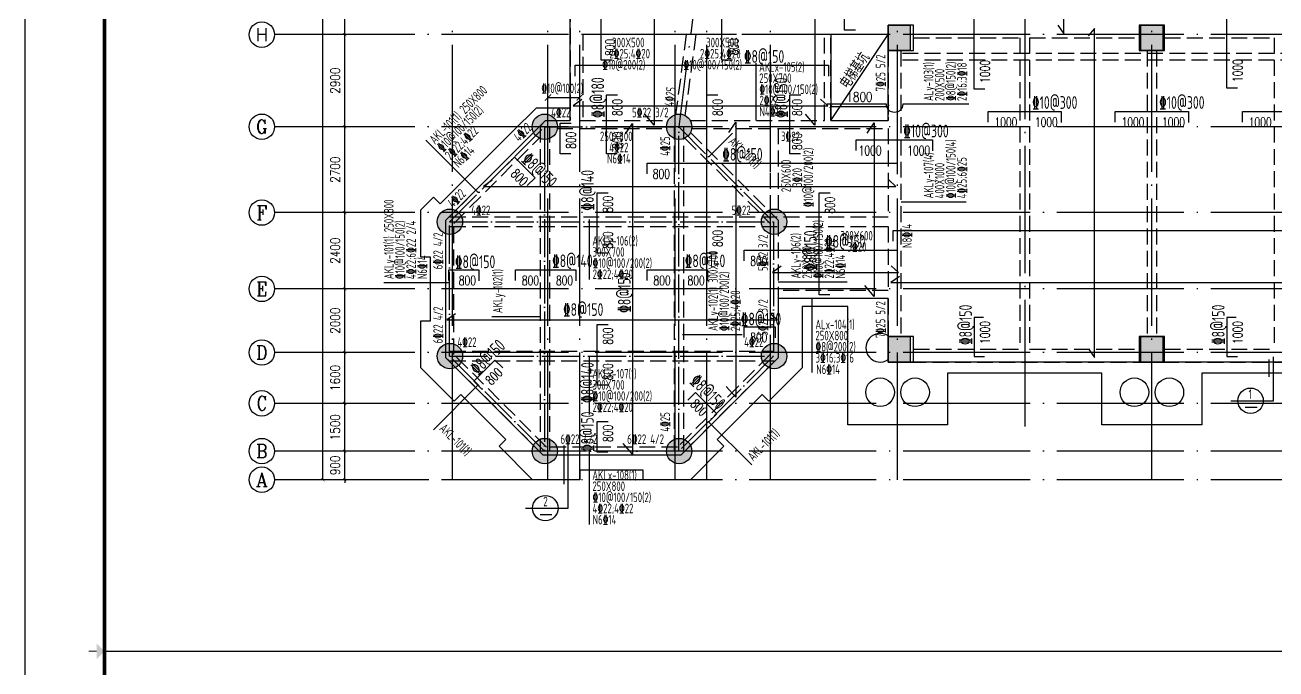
# Model space of a CAD drawing. Header units: millimetres. Extents: x 2998490 to 15040601, y 444546 to 7822218.
# Drawn here: x 14124817 to 14164175, y 7695455 to 7715709 of the extents above; entities that cross this region are included whole.
import ezdxf
from ezdxf.enums import TextEntityAlignment as Align

# ---------------------------------------------------------------- set-up
doc = ezdxf.new("R2010")
doc.units = ezdxf.units.MM
doc.header["$LTSCALE"] = 2000
doc.linetypes.add('DASH', pattern=[0.35, 0.25, -0.1])
doc.linetypes.add('DOTE', pattern=[2.42, 2, -0.2, 0.02, -0.2])
for name, color, linetype in [('3-AXIS', 3, 'Continuous'), ('3-AXIS_TEXT', 7, 'Continuous'), ('3-ban', 84, 'Continuous'), ('3-ban-rein', 1, 'Continuous'), ('3-ban-TEXT', 7, 'Continuous'), ('3-column-DOWN', 232, 'Continuous'), ('3-COLUMN-UP', 2, 'Continuous'), ('3-dote', 43, 'DOTE'), ('3-HATCH', 8, 'Continuous'), ('3-liang-rein-X', 54, 'Continuous'), ('3-liang-rein-Y', 130, 'Continuous'), ('3-liang-R截面-X', 50, 'Continuous'), ('3-liang-R截面-Y', 70, 'Continuous'), ('3-liang-s-1', 44, 'Continuous'), ('3-liang-xu', 120, 'DASH'), ('3-装饰线脚', 7, 'Continuous'), ('AXIS', 3, 'Continuous'), ('AXIS_TEXT', 7, 'Continuous'), ('DOTE', 9, 'DOTE'), ('图框', 7, 'Continuous')]:
    doc.layers.add(name, color=color, linetype=linetype)
doc.styles.add('_TCH_AXIS', font='COMPLEX', dxfattribs={"bigfont": 'GBCBIG'})
doc.styles.add('COMPLEX', font='COMPLEX')
doc.styles.add('DIM_FONT', font='SIMPLEX', dxfattribs={"width": 0.8, "bigfont": 'HZTXT'})
doc.styles.add('TJ1', font='tj-romans1.shx', dxfattribs={"width": 0.8, "bigfont": 'tj-hztxt1.shx'})
doc.styles.add('TSSD_Rein', font='Tssdeng.shx', dxfattribs={"width": 0.7, "bigfont": 'hztxt.shx'})
doc.dimstyles.new('DIMN100', dxfattribs={"dimtxt": 300, "dimasz": 100, "dimexe": 250, "dimexo": 300, "dimgap": 150, "dimtad": 1, "dimdec": 0, "dimzin": 0, "dimdsep": 46, "dimtxsty": 'DIM_FONT', "dimblk": 'ARCHTICK', "dimcen": 0.09, "dimclrt": 7, "dimazin": 2, "dimtfac": 1, "dimtdec": 0, "dimtix": 1, "dimtmove": 2, "dimatfit": 3, "dimldrblk": 'ARCHTICK', "dimfxl": 0, "dimtolj": 1, "dimtzin": 0, "dimarcsym": 0})

# ---------------------------------------------------------------- blocks, each defined once
blk = doc.blocks.new('TJAD_TK_A0')
at = {"layer": '图框'}
blk.add_line((973, -441.7), (973, 399.3), dxfattribs=at)
at = {"layer": '图框', "const_width": 1.2}
blk.add_lwpolyline([(2152, -431.7), (2152, 389.3), (998, 389.3), (998, -431.7)], close=True, dxfattribs=at)
at = {"layer": '图框', "const_width": 0.3}
blk.add_lwpolyline([(995.5, -21.2), (993, -21.2)], dxfattribs=at)
at = {"layer": '图框'}
blk.add_solid([(995.5, -23.7), (995.5, -18.7), (998, -21.2)], dxfattribs=at)
blk = doc.blocks.new('_ArchTick')
at = {"color": 0, "linetype": 'ByBlock', "const_width": 0.15}
blk.add_lwpolyline([(-0.5, -0.5), (0.5, 0.5)], dxfattribs=at)
blk = doc.blocks.new('*D376')
at = {"layer": 'AXIS', "color": 0, "lineweight": -2}
for p, q in [((14134875, 7702309), (14134875, 7702409)), ((14136576, 7702309), (14134625, 7702309)), ((14134875, 7701409), (14134875, 7702309)), ((14136576, 7701409), (14134625, 7701409)), ((14134875, 7701409), (14134875, 7701309))]:
    blk.add_line(p, q, dxfattribs=at)
at = {"layer": 'Defpoints', "color": 0}
for p in [(14134875, 7702309), (14136876, 7702309), (14136876, 7701409)]:
    blk.add_point(p, dxfattribs=at)
at = {"layer": 'AXIS', "color": 0, "lineweight": -2, "xscale": 100, "yscale": 100, "zscale": 100}
for p, rotation in [((14134875, 7702309), 270), ((14134875, 7701409), 90)]:
    blk.add_blockref('_ArchTick', p, dxfattribs=dict(at, rotation=rotation))
at = {"layer": 'AXIS', "color": 7, "insert": (14134575, 7701859), "char_height": 300, "attachment_point": 5, "rotation": 90, "style": 'DIM_FONT'}
blk.add_mtext('\\A1;900', dxfattribs=at)
blk = doc.blocks.new('*D377')
at = {"layer": 'AXIS', "color": 0, "lineweight": -2}
for p, q in [((14136576, 7703809), (14134625, 7703809)), ((14134875, 7702309), (14134875, 7703809)), ((14136576, 7702309), (14134625, 7702309))]:
    blk.add_line(p, q, dxfattribs=at)
at = {"layer": 'Defpoints', "color": 0}
for p in [(14134875, 7703809), (14136876, 7703809), (14136876, 7702309)]:
    blk.add_point(p, dxfattribs=at)
at = {"layer": 'AXIS', "color": 0, "lineweight": -2, "xscale": 100, "yscale": 100, "zscale": 100}
for p, rotation in [((14134875, 7703809), 90), ((14134875, 7702309), 270)]:
    blk.add_blockref('_ArchTick', p, dxfattribs=dict(at, rotation=rotation))
at = {"layer": 'AXIS', "color": 7, "insert": (14134575, 7703059), "char_height": 300, "attachment_point": 5, "rotation": 90, "style": 'DIM_FONT'}
blk.add_mtext('\\A1;1500', dxfattribs=at)
blk = doc.blocks.new('*D378')
at = {"layer": 'AXIS', "color": 0, "lineweight": -2}
for p, q in [((14136576, 7705409), (14134625, 7705409)), ((14134875, 7703809), (14134875, 7705409)), ((14136576, 7703809), (14134625, 7703809))]:
    blk.add_line(p, q, dxfattribs=at)
at = {"layer": 'Defpoints', "color": 0}
for p in [(14134875, 7705409), (14136876, 7705409), (14136876, 7703809)]:
    blk.add_point(p, dxfattribs=at)
at = {"layer": 'AXIS', "color": 0, "lineweight": -2, "xscale": 100, "yscale": 100, "zscale": 100}
for p, rotation in [((14134875, 7705409), 90), ((14134875, 7703809), 270)]:
    blk.add_blockref('_ArchTick', p, dxfattribs=dict(at, rotation=rotation))
at = {"layer": 'AXIS', "color": 7, "insert": (14134575, 7704609), "char_height": 300, "attachment_point": 5, "rotation": 90, "style": 'DIM_FONT'}
blk.add_mtext('\\A1;1600', dxfattribs=at)
blk = doc.blocks.new('*D379')
at = {"layer": 'AXIS', "color": 0, "lineweight": -2}
for p, q in [((14136576, 7707409), (14134625, 7707409)), ((14134875, 7705409), (14134875, 7707409)), ((14136576, 7705409), (14134625, 7705409))]:
    blk.add_line(p, q, dxfattribs=at)
at = {"layer": 'Defpoints', "color": 0}
for p in [(14134875, 7707409), (14136876, 7707409), (14136876, 7705409)]:
    blk.add_point(p, dxfattribs=at)
at = {"layer": 'AXIS', "color": 0, "lineweight": -2, "xscale": 100, "yscale": 100, "zscale": 100}
for p, rotation in [((14134875, 7707409), 90), ((14134875, 7705409), 270)]:
    blk.add_blockref('_ArchTick', p, dxfattribs=dict(at, rotation=rotation))
at = {"layer": 'AXIS', "color": 7, "insert": (14134575, 7706409), "char_height": 300, "attachment_point": 5, "rotation": 90, "style": 'DIM_FONT'}
blk.add_mtext('\\A1;2000', dxfattribs=at)
blk = doc.blocks.new('*D380')
at = {"layer": 'AXIS', "color": 0, "lineweight": -2}
for p, q in [((14136576, 7709809), (14134625, 7709809)), ((14134875, 7707409), (14134875, 7709809)), ((14136576, 7707409), (14134625, 7707409))]:
    blk.add_line(p, q, dxfattribs=at)
at = {"layer": 'Defpoints', "color": 0}
for p in [(14134875, 7709809), (14136876, 7709809), (14136876, 7707409)]:
    blk.add_point(p, dxfattribs=at)
at = {"layer": 'AXIS', "color": 0, "lineweight": -2, "xscale": 100, "yscale": 100, "zscale": 100}
for p, rotation in [((14134875, 7709809), 90), ((14134875, 7707409), 270)]:
    blk.add_blockref('_ArchTick', p, dxfattribs=dict(at, rotation=rotation))
at = {"layer": 'AXIS', "color": 7, "insert": (14134575, 7708609), "char_height": 300, "attachment_point": 5, "rotation": 90, "style": 'DIM_FONT'}
blk.add_mtext('\\A1;2400', dxfattribs=at)
blk = doc.blocks.new('*D381')
at = {"layer": 'AXIS', "color": 0, "lineweight": -2}
for p, q in [((14136576, 7712509), (14134625, 7712509)), ((14134875, 7709809), (14134875, 7712509)), ((14136576, 7709809), (14134625, 7709809))]:
    blk.add_line(p, q, dxfattribs=at)
at = {"layer": 'Defpoints', "color": 0}
for p in [(14134875, 7712509), (14136876, 7712509), (14136876, 7709809)]:
    blk.add_point(p, dxfattribs=at)
at = {"layer": 'AXIS', "color": 0, "lineweight": -2, "xscale": 100, "yscale": 100, "zscale": 100}
for p, rotation in [((14134875, 7712509), 90), ((14134875, 7709809), 270)]:
    blk.add_blockref('_ArchTick', p, dxfattribs=dict(at, rotation=rotation))
at = {"layer": 'AXIS', "color": 7, "insert": (14134575, 7711159), "char_height": 300, "attachment_point": 5, "rotation": 90, "style": 'DIM_FONT'}
blk.add_mtext('\\A1;2700', dxfattribs=at)
blk = doc.blocks.new('*D382')
at = {"layer": 'AXIS', "color": 0, "lineweight": -2}
for p, q in [((14136576, 7715409), (14134625, 7715409)), ((14134875, 7712509), (14134875, 7715409)), ((14136576, 7712509), (14134625, 7712509))]:
    blk.add_line(p, q, dxfattribs=at)
at = {"layer": 'Defpoints', "color": 0}
for p in [(14134875, 7715409), (14136876, 7715409), (14136876, 7712509)]:
    blk.add_point(p, dxfattribs=at)
at = {"layer": 'AXIS', "color": 0, "lineweight": -2, "xscale": 100, "yscale": 100, "zscale": 100}
for p, rotation in [((14134875, 7715409), 90), ((14134875, 7712509), 270)]:
    blk.add_blockref('_ArchTick', p, dxfattribs=dict(at, rotation=rotation))
at = {"layer": 'AXIS', "color": 7, "insert": (14134575, 7713959), "char_height": 300, "attachment_point": 5, "rotation": 90, "style": 'DIM_FONT'}
blk.add_mtext('\\A1;2900', dxfattribs=at)
blk = doc.blocks.new('*D383')
at = {"layer": 'AXIS', "color": 0, "lineweight": -2}
for p, q in [((14136576, 7719409), (14134625, 7719409)), ((14134875, 7715409), (14134875, 7719409)), ((14136576, 7715409), (14134625, 7715409))]:
    blk.add_line(p, q, dxfattribs=at)
at = {"layer": 'Defpoints', "color": 0}
for p in [(14134875, 7719409), (14136876, 7719409), (14136876, 7715409)]:
    blk.add_point(p, dxfattribs=at)
at = {"layer": 'AXIS', "color": 0, "lineweight": -2, "xscale": 100, "yscale": 100, "zscale": 100}
for p, rotation in [((14134875, 7719409), 90), ((14134875, 7715409), 270)]:
    blk.add_blockref('_ArchTick', p, dxfattribs=dict(at, rotation=rotation))
at = {"layer": 'AXIS', "color": 7, "insert": (14134575, 7717409), "char_height": 300, "attachment_point": 5, "rotation": 90, "style": 'DIM_FONT'}
blk.add_mtext('\\A1;4000', dxfattribs=at)
blk = doc.blocks.new('*D384')
at = {"layer": 'AXIS', "color": 0, "lineweight": -2}
for p, q in [((14137488, 7729409), (14133937, 7729409)), ((14134187, 7701409), (14134187, 7729409)), ((14137488, 7701409), (14133937, 7701409))]:
    blk.add_line(p, q, dxfattribs=at)
at = {"layer": 'Defpoints', "color": 0}
for p in [(14134187, 7729409), (14137788, 7729409), (14137788, 7701409)]:
    blk.add_point(p, dxfattribs=at)
at = {"layer": 'AXIS', "color": 0, "lineweight": -2, "xscale": 100, "yscale": 100, "zscale": 100}
for p, rotation in [((14134187, 7729409), 90), ((14134187, 7701409), 270)]:
    blk.add_blockref('_ArchTick', p, dxfattribs=dict(at, rotation=rotation))
at = {"layer": 'AXIS', "color": 7, "insert": (14133887, 7717406), "char_height": 300, "attachment_point": 5, "rotation": 90, "style": 'DIM_FONT'}
blk.add_mtext('\\A1;28000', dxfattribs=at)
blk = doc.blocks.new('_AXISO')
blk.add_circle((0, 0), 0.5)
at = {"layer": '3-AXIS_TEXT', "style": 'COMPLEX', "width": 1.041667}
blk.add_attdef('A', text='', height=0.56, dxfattribs=at).set_placement((-0.25, -0.28), (0.25, -0.28), align=Align.FIT)
blk = doc.blocks.new('*D988')
at = {"layer": '3-ban', "color": 0, "lineweight": -2}
for p, q in [((14150170, 7713407), (14150170, 7712898)), ((14151970, 7713407), (14151970, 7712898)), ((14150170, 7713148), (14151970, 7713148))]:
    blk.add_line(p, q, dxfattribs=at)
at = {"layer": 'Defpoints', "color": 0}
for p in [(14150170, 7713707), (14151970, 7713707), (14151970, 7713148)]:
    blk.add_point(p, dxfattribs=at)
at = {"layer": '3-ban', "color": 0, "lineweight": -2, "xscale": 100, "yscale": 100, "zscale": 100, "rotation": 180}
blk.add_blockref('_ArchTick', (14150170, 7713148), dxfattribs=at)
at = {"layer": '3-ban', "color": 0, "lineweight": -2, "xscale": 100, "yscale": 100, "zscale": 100}
blk.add_blockref('_ArchTick', (14151970, 7713148), dxfattribs=at)
at = {"layer": '3-ban', "color": 7, "insert": (14151070, 7713448), "char_height": 300, "attachment_point": 5, "style": 'DIM_FONT'}
blk.add_mtext('\\A1;1800', dxfattribs=at)
blk = doc.blocks.new('*D1072')
at = {"layer": '3-liang-rein-X', "color": 0, "lineweight": -2}
for p, q in [((14141270, 7713411), (14141270, 7713933)), ((14142270, 7713411), (14142270, 7713933)), ((14141270, 7713433), (14142270, 7713433))]:
    blk.add_line(p, q, dxfattribs=at)
at = {"layer": 'Defpoints', "color": 0}
for p in [(14142270, 7713433), (14141270, 7712811), (14142270, 7712811)]:
    blk.add_point(p, dxfattribs=at)
at = {"layer": '3-liang-rein-X', "color": 0, "lineweight": -2, "xscale": 200, "yscale": 200, "zscale": 200, "rotation": 180}
blk.add_blockref('_ArchTick', (14141270, 7713433), dxfattribs=at)
at = {"layer": '3-liang-rein-X', "color": 0, "lineweight": -2, "xscale": 200, "yscale": 200, "zscale": 200}
blk.add_blockref('_ArchTick', (14142270, 7713433), dxfattribs=at)

msp = doc.modelspace()

# ---------------------------------------------------------------- hatches: boundary and pattern name
at = {"layer": '3-HATCH'}
for points in [[(14151970.3, 7715708.7), (14152670.3, 7715708.7), (14152670.3, 7714908.7), (14151970.3, 7714908.7)], [(14159920.3, 7715708.7), (14160620.3, 7715708.7), (14160620.3, 7714908.7), (14159920.3, 7714908.7)], [(14151970.3, 7705908.7), (14152670.3, 7705908.7), (14152670.3, 7705108.7), (14151970.3, 7705108.7)], [(14159920.3, 7705908.7), (14160620.3, 7705908.7), (14160620.3, 7705108.7), (14159920.3, 7705108.7)]]:
    msp.add_hatch(color=256, dxfattribs=at).paths.add_polyline_path(points)
h = msp.add_hatch(color=256, dxfattribs=at)
edge = h.paths.add_edge_path()
edge.add_arc((14141172.6, 7712508.7), 400, 0, 360)
h = msp.add_hatch(color=256, dxfattribs=at)
edge = h.paths.add_edge_path()
edge.add_arc((14145397.5, 7712508.7), 400, 0, 360)
h = msp.add_hatch(color=256, dxfattribs=at)
edge = h.paths.add_edge_path()
edge.add_arc((14138185.1, 7709521.2), 400, 0, 360)
h = msp.add_hatch(color=256, dxfattribs=at)
edge = h.paths.add_edge_path()
edge.add_arc((14148385.1, 7709521.2), 400, 0, 360)
h = msp.add_hatch(color=256, dxfattribs=at)
edge = h.paths.add_edge_path()
edge.add_arc((14138185.1, 7705296.2), 400, 0, 360)
h = msp.add_hatch(color=256, dxfattribs=at)
edge = h.paths.add_edge_path()
edge.add_arc((14148385.1, 7705296.2), 400, 0, 360)
h = msp.add_hatch(color=256, dxfattribs=at)
edge = h.paths.add_edge_path()
edge.add_arc((14141172.6, 7702308.7), 400, 0, 360)
h = msp.add_hatch(color=256, dxfattribs=at)
edge = h.paths.add_edge_path()
edge.add_arc((14145397.5, 7702308.7), 400, 0, 360)

# ---------------------------------------------------------------- linework, layer by layer
at = {"layer": '3-AXIS', "color": 15, "linetype": 'DOTE'}
for p, q in [((14138270.3, 7701408.7), (14138270.3, 7731340.9)), ((14141269.9, 7701408.7), (14141269.9, 7731340.9)), ((14142270.3, 7701408.7), (14142270.3, 7731340.9)), ((14145270.8, 7701408.7), (14145270.8, 7731340.9)), ((14146270.3, 7701408.7), (14146270.3, 7731340.9)), ((14148270.3, 7701408.7), (14148270.3, 7731340.9)), ((14152270.3, 7701408.7), (14152270.3, 7731340.9)), ((14160270.3, 7701408.7), (14160270.3, 7731340.9)), ((14146270.3, 7719408.7), (14145382.3, 7712508.1)), ((14214520.3, 7715408.7), (14134833, 7715408.7)), ((14214520.3, 7712508.7), (14134833, 7712508.7)), ((14214520.3, 7709808.7), (14134833, 7709808.7)), ((14214520.3, 7707408.7), (14134833, 7707408.7)), ((14214520.3, 7705408.7), (14134833, 7705408.7)), ((14214520.3, 7703808.7), (14134833, 7703808.7)), ((14214520.3, 7702308.7), (14134833, 7702308.7)), ((14214520.3, 7701408.7), (14134833, 7701408.7))]:
    msp.add_line(p, q, dxfattribs=at)
at = {"layer": '3-ban', "color": 1}
for p, q in [((14163953, 7705185.9), (14163953, 7704645.9)), ((14141764.2, 7702481.8), (14141764.2, 7701267.9))]:
    msp.add_line(p, q, dxfattribs=at)
at = {"layer": '3-ban'}
for p, q in [((14164099.1, 7703891.3), (14164099.1, 7705267.9)), ((14162756.4, 7703891.3), (14164099.1, 7703891.3)), ((14141910.3, 7700513.3), (14141910.3, 7702563.8)), ((14140567.6, 7700513.3), (14141910.3, 7700513.3)), ((14141020.2, 7700314.7), (14141389.3, 7700314.7))]:
    msp.add_line(p, q, dxfattribs=at)
for centre in [(14163375.1, 7703891.3), (14141186.3, 7700513.3)]:
    msp.add_circle(centre, 400, dxfattribs=at)
at = {"layer": '3-ban-rein'}
msp.add_line((14163209, 7703692.7), (14163578.1, 7703692.7), dxfattribs=at)
for points in [[(14143285.8, 7714608.7), (14142947.9, 7714608.7), (14142947.9, 7727569.1), (14143293.9, 7727569.1)], [(14144398.2, 7719037.1), (14144616.2, 7719362.7), (14144616.2, 7712558.7), (14144318.7, 7712900.8)], [(14147078.7, 7714608.7), (14146740.7, 7714608.7), (14146740.7, 7719369.1), (14147086.8, 7719369.1)], [(14149448.2, 7719037.1), (14149666.2, 7719362.7), (14149666.2, 7712558.7), (14149368.7, 7712900.8)], [(14150941.7, 7715548.5), (14150603.7, 7715548.5), (14150603.7, 7719369.1), (14150949.7, 7719369.1)], [(14157310.7, 7715704.5), (14157504.1, 7715430.8), (14157504.1, 7719388.1), (14157301, 7719158.7)], [(14155017.8, 7713692.2), (14154679.8, 7713692.2), (14154679.8, 7716708.7), (14155025.8, 7716708.7)], [(14162967.8, 7713718.3), (14162629.8, 7713718.3), (14162629.8, 7716708.7), (14162975.8, 7716708.7)], [(14158271.2, 7705524.8), (14158464.6, 7705251.1), (14158464.6, 7715599), (14158261.6, 7715369.6)], [(14142126.5, 7714103.9), (14142126.5, 7714441.9), (14150091.7, 7714441.9), (14150091.7, 7714095.8)], [(14142332.3, 7713364.5), (14142058.6, 7713171.1), (14150076.8, 7713171.1), (14149847.5, 7713374.2)], [(14143450.9, 7711658.7), (14143112.9, 7711658.7), (14143112.9, 7713508.7), (14143458.9, 7713508.7)], [(14146605.8, 7708531.7), (14146267.8, 7708531.7), (14146267.8, 7713508.7), (14146613.8, 7713508.7)], [(14149220.4, 7711658.7), (14148882.5, 7711658.7), (14148882.5, 7713508.7), (14149228.5, 7713508.7)], [(14155120.3, 7712656.1), (14155120.3, 7712994), (14157420.3, 7712994), (14157420.3, 7712648)], [(14159120.3, 7712656.1), (14159120.3, 7712994), (14161420.3, 7712994), (14161420.3, 7712648)], [(14163120.3, 7712656.1), (14163120.3, 7712994), (14165420.3, 7712994), (14165420.3, 7712648)], [(14141993.2, 7711658.7), (14141655.2, 7711658.7), (14141655.2, 7712619.5), (14142001.3, 7712619.5)], [(14143713.4, 7712283.1), (14143931.4, 7712608.6), (14143931.4, 7702208.7), (14143633.9, 7702550.8)], [(14146959.5, 7712323.4), (14147177.5, 7712649), (14147177.5, 7704000.1), (14146880, 7704342.2)], [(14151317.7, 7712303.2), (14151535.7, 7712628.8), (14151535.7, 7707171.1), (14151238.2, 7707513.2)], [(14150970.3, 7711760.6), (14150970.3, 7712098.6), (14153370.3, 7712098.6), (14153370.3, 7711752.6)], [(14139977, 7711314.9), (14140216, 7711553.8), (14140863.5, 7710906.3), (14140618.9, 7710661.6)], [(14144390.6, 7711027.2), (14144390.6, 7711365.1), (14152251.8, 7711365.1), (14152251.8, 7711019.1)], [(14139515.4, 7710825.8), (14139241.7, 7710632.4), (14152219.6, 7710632.4), (14151990.2, 7710835.5)], [(14143153.9, 7708531.7), (14142815.9, 7708531.7), (14142815.9, 7710431.7), (14143161.9, 7710431.7)], [(14150142.7, 7707221), (14149804.7, 7707221), (14149804.7, 7710431.7), (14150150.8, 7710431.7)], [(14152126.5, 7708909.1), (14152126.5, 7709247), (14214717.6, 7709247), (14214717.6, 7708901)], [(14147445.3, 7708287.4), (14147445.3, 7708625.4), (14152251.8, 7708625.4), (14152251.8, 7708279.3)], [(14138148.2, 7707675.9), (14138148.2, 7708013.9), (14139095.3, 7708013.9), (14139095.3, 7707667.9)], [(14140250, 7707675.9), (14140250, 7708013.9), (14142150, 7708013.9), (14142150, 7707667.9)], [(14144390.6, 7707675.9), (14144390.6, 7708013.9), (14146290.6, 7708013.9), (14146290.6, 7707667.9)], [(14148609.9, 7708120.7), (14148336.3, 7707927.3), (14152296.9, 7707927.3), (14152067.6, 7708130.3)], [(14152332.3, 7707803.5), (14152058.6, 7707610.1), (14214719.7, 7707610.1), (14214490.4, 7707813.1)], [(14138359.8, 7706627.7), (14138086.1, 7706434.3), (14148484.4, 7706434.3), (14148255.1, 7706637.4)], [(14143153.9, 7704385.7), (14142815.9, 7704385.7), (14142815.9, 7706285.7), (14143161.9, 7706285.7)], [(14154971.9, 7706508.7), (14154679.8, 7706508.7), (14154679.8, 7705282.7), (14155009.1, 7705282.7)], [(14162921.9, 7706508.7), (14162629.8, 7706508.7), (14162629.8, 7705282.7), (14162959.1, 7705282.7)], [(14147445.3, 7705882), (14147445.3, 7706220), (14148416.2, 7706220), (14148416.2, 7705874)], [(14139174.5, 7704264.9), (14138935.6, 7704503.9), (14139602.9, 7705171.2), (14139847.6, 7704926.5)], [(14145672.6, 7703907.7), (14145911.6, 7704146.7), (14146580.4, 7703477.8), (14146335.8, 7703233.1)], [(14143153.9, 7702269.2), (14142815.9, 7702269.2), (14142815.9, 7703233.7), (14143161.9, 7703233.7)]]:
    msp.add_lwpolyline(points, dxfattribs=at)
at = {"layer": '3-column-DOWN'}
for points in [[(14151970.3, 7714908.7), (14152770.3, 7714908.7), (14152770.3, 7715708.7), (14151970.3, 7715708.7)], [(14159870.3, 7714908.7), (14160670.3, 7714908.7), (14160670.3, 7715708.7), (14159870.3, 7715708.7)], [(14151970.3, 7705108.7), (14152770.3, 7705108.7), (14152770.3, 7705908.7), (14151970.3, 7705908.7)], [(14159870.3, 7705108.7), (14160670.3, 7705108.7), (14160670.3, 7705908.7), (14159870.3, 7705908.7)]]:
    msp.add_lwpolyline(points, close=True, dxfattribs=at)
at = {"layer": '3-COLUMN-UP'}
for points in [[(14151970.3, 7715708.7), (14152670.3, 7715708.7), (14152670.3, 7714908.7), (14151970.3, 7714908.7)], [(14159920.3, 7715708.7), (14160620.3, 7715708.7), (14160620.3, 7714908.7), (14159920.3, 7714908.7)], [(14151970.3, 7705908.7), (14152670.3, 7705908.7), (14152670.3, 7705108.7), (14151970.3, 7705108.7)], [(14159920.3, 7705908.7), (14160620.3, 7705908.7), (14160620.3, 7705108.7), (14159920.3, 7705108.7)]]:
    msp.add_lwpolyline(points, close=True, dxfattribs=at)
for centre in [(14141172.6, 7712508.7), (14145397.5, 7712508.7), (14138185.1, 7709521.2), (14148385.1, 7709521.2), (14138185.1, 7705296.2), (14148385.1, 7705296.2), (14141172.6, 7702308.7), (14145397.5, 7702308.7)]:
    msp.add_circle(centre, 400, dxfattribs=at)
at = {"layer": '3-dote'}
msp.add_line((14156270.3, 7731265.1), (14156270.3, 7703083.5), dxfattribs=at)
at = {"layer": '3-liang-R截面-X'}
for p, q in [((14147809.4, 7714505.8), (14147809.4, 7712708.7)), ((14142561.9, 7709588.5), (14142561.9, 7707700.1)), ((14149575.4, 7707108.7), (14149575.4, 7704783.5)), ((14142561.9, 7705278.7), (14142561.9, 7703463.7)), ((14142561.9, 7702308.7), (14142561.9, 7699995.3))]:
    msp.add_line(p, q, dxfattribs=at)
msp.add_circle((14141172.4, 7702308.8), 400, dxfattribs=at)
at = {"layer": '3-liang-R截面-Y'}
for p, q in [((14147074.4, 7712312.2), (14146327, 7711564.8)), ((14137422.4, 7712089.4), (14139080.6, 7710431.2)), ((14152384.8, 7710152.7), (14154429.7, 7710152.7)), ((14136103.7, 7707611.9), (14138170.5, 7707611.9)), ((14148509.8, 7707629.7), (14150685.8, 7707629.7)), ((14139502.4, 7706543.6), (14141032.4, 7706543.6)), ((14145505.2, 7705979.6), (14147385.1, 7705979.6)), ((14139078.4, 7704388.3), (14137667.6, 7702977.5)), ((14146313.9, 7703239.5), (14147680.9, 7701872.4))]:
    msp.add_line(p, q, dxfattribs=at)
msp.add_lwpolyline([(14154510.8, 7713214.8), (14152431, 7713214.8, -1), (14151917.4, 7713214.8), (14150048.1, 7713214.8)], format="xyb", dxfattribs=at)
at = {"layer": '3-liang-s-1'}
msp.add_line((14150170.3, 7712708.7), (14151970.3, 7715408.7), dxfattribs=at)
msp.add_lwpolyline([(14138060.1, 7709573), (14141195.8, 7712708.7), (14141970.3, 7712708.7), (14141970.3, 7727708.7), (14151970.3, 7727708.7), (14151970.3, 7729708.7), (14214820.3, 7729708.7), (14214820.3, 7705108.7), (14151970.3, 7705108.7), (14151970.3, 7707108.7), (14148510.1, 7707108.7), (14148510.1, 7705244.4), (14145449.3, 7702183.7), (14141120.8, 7702183.7), (14138060.1, 7705244.4), (14138060.1, 7709573)], dxfattribs=at)
msp.add_lwpolyline([(14150170.3, 7712708.7), (14151970.3, 7712708.7), (14151970.3, 7715408.7), (14150170.3, 7715408.7)], close=True, dxfattribs=at)
at = {"layer": '3-liang-xu'}
for p, q in [((14141970.3, 7719108.7), (14141970.3, 7712708.7)), ((14142370.3, 7715408.7), (14142370.3, 7712708.7)), ((14145621.5, 7715408.7), (14142370.3, 7715408.7)), ((14145621.5, 7715408.7), (14145283.6, 7712895.7)), ((14145924.2, 7715408.7), (14145580.8, 7712855.3)), ((14149970.3, 7715408.7), (14145924.2, 7715408.7)), ((14149970.3, 7712708.7), (14149970.3, 7715406.7)), ((14151970.3, 7715408.7), (14150170.3, 7715408.7)), ((14150170.3, 7712708.7), (14150170.3, 7715406.7)), ((14152770.3, 7715308.7), (14156120.3, 7715308.7)), ((14156120.3, 7715308.7), (14156120.3, 7705508.7)), ((14156420.3, 7715308.7), (14159870.3, 7715308.7)), ((14156420.3, 7715308.7), (14156420.3, 7705508.7)), ((14160670.3, 7715308.7), (14164120.3, 7715308.7)), ((14164120.3, 7715308.7), (14164120.3, 7705508.7)), ((14151970.3, 7714908.7), (14151970.3, 7712708.7)), ((14152370.3, 7714908.7), (14152370.3, 7705908.7)), ((14214520.3, 7714808.7), (14152370.3, 7714808.7)), ((14214520.3, 7714608.7), (14152370.3, 7714608.7)), ((14160120.3, 7714908.7), (14160120.3, 7705908.7)), ((14160420.3, 7714908.7), (14160420.3, 7705908.7)), ((14142270.3, 7712708.7), (14145036.2, 7712708.7)), ((14145728.3, 7712708.7), (14149970.3, 7712708.7)), ((14150170.3, 7712708.7), (14151970.3, 7712708.7)), ((14141022.6, 7712508.7), (14141022.6, 7702308.7)), ((14141322.6, 7712508.7), (14141322.6, 7702308.7)), ((14141554.7, 7712458.7), (14144985.3, 7712458.7)), ((14145247.5, 7702308.7), (14145246.8, 7712508)), ((14145547.5, 7702308.7), (14145546.8, 7712508.1)), ((14145779.2, 7712458.7), (14148245.3, 7712458.7)), ((14148260.1, 7712458.7), (14148260.1, 7709929)), ((14148495.3, 7712458.7), (14151970.3, 7712458.7)), ((14148510.1, 7712458.7), (14148510.1, 7709900)), ((14151970.3, 7712458.7), (14151970.3, 7709671.2)), ((14138185.1, 7709671.2), (14151970.3, 7709671.2)), ((14138185.1, 7709371.2), (14151970.3, 7709371.2)), ((14151970.3, 7709371.2), (14151970.3, 7707358.7)), ((14151970.3, 7707358.7), (14148495.3, 7707358.7)), ((14151970.3, 7707108.7), (14148495.3, 7707108.7)), ((14151970.3, 7707108.7), (14151970.3, 7705908.7)), ((14152770.3, 7705508.7), (14156120.3, 7705508.7)), ((14156420.3, 7705508.7), (14159870.3, 7705508.7)), ((14160670.3, 7705508.7), (14164120.3, 7705508.7)), ((14138185.1, 7705446.2), (14148385.1, 7705446.2)), ((14138185.1, 7705146.2), (14148385.1, 7705146.2)), ((14152670.3, 7705108.7), (14159920.3, 7705108.7)), ((14160620.3, 7705108.7), (14167920.3, 7705108.7))]:
    msp.add_line(p, q, dxfattribs=at)
for points in [[(14145754.6, 7712328.4), (14148510.1, 7709573), (14148510.1, 7705244.4), (14145449.3, 7702183.7), (14141120.8, 7702183.7), (14138060.1, 7705244.4), (14138060.1, 7709573), (14141195.8, 7712708.7), (14141970.3, 7712708.7)], [(14145577.8, 7712151.6), (14148260.1, 7709469.4), (14148260.1, 7705348), (14145345.8, 7702433.7), (14141224.3, 7702433.7), (14138310.1, 7705348), (14138310.1, 7709469.4), (14140992.3, 7712151.6)]]:
    msp.add_lwpolyline(points, dxfattribs=at)
at = {"layer": '3-装饰线脚'}
for points in [[(14137882.4, 7710081.6), (14138320.8, 7710520), (14140159.3, 7712358.4), (14140909.5, 7713108.7), (14141970.3, 7713108.7), (14141970.3, 7720208.7)], [(14166700.3, 7704758.7), (14161840.3, 7704758.7), (14161838.9, 7703138.7), (14158700.3, 7703138.7), (14158700.3, 7704758.7), (14153840.3, 7704758.7), (14153838.9, 7703138.7), (14150700.3, 7703138.7), (14150700.3, 7706858.7), (14149270.5, 7706858.7), (14149270.5, 7704923.4), (14148220.3, 7703873.2), (14148008.1, 7704085.3), (14146593.9, 7702671.1), (14146806.1, 7702458.9), (14145755.8, 7701408.7), (14144270.5, 7701408.7), (14144270.5, 7701708.7), (14142270.5, 7701708.7), (14142270.3, 7701408.7), (14140785.2, 7701408.7), (14139735, 7702458.9), (14139947.1, 7702671.1), (14138532.9, 7704085.3), (14138320.8, 7703873.2), (14137270.5, 7704923.4), (14137270.5, 7706408.7), (14137570.5, 7706408.7), (14137570.5, 7708408.7), (14137270.5, 7708408.7), (14137270.5, 7709894), (14137670.3, 7710293.8), (14137882.4, 7710081.6)]]:
    msp.add_lwpolyline(points, dxfattribs=at)
for centre in [(14151720.3, 7704158.7), (14152820.3, 7704158.7), (14159720.3, 7704158.7), (14160820.3, 7704158.7)]:
    msp.add_circle(centre, 450, dxfattribs=at)
msp.add_arc((14151720.3, 7705558.7), 450, 56.25101, 303.74899, dxfattribs=at)
at = {"layer": 'AXIS'}
for p, q in [((14136943.3, 7715408.7), (14132667.5, 7715408.7)), ((14136943.3, 7712509.1), (14132667.5, 7712509.1)), ((14136943.3, 7709808.7), (14132667.5, 7709808.7)), ((14136943.3, 7707408.7), (14132667.5, 7707408.7)), ((14136943.3, 7705408.7), (14132667.5, 7705408.7)), ((14136943.3, 7703808.7), (14132667.5, 7703808.7)), ((14136943.3, 7702308.7), (14132667.5, 7702308.7)), ((14136943.3, 7701408.7), (14132667.5, 7701408.7))]:
    msp.add_line(p, q, dxfattribs=at)
at = {"layer": 'DOTE', "ltscale": 0.3}
for p, q in [((14141158, 7712508.7), (14141158, 7702308.7)), ((14145383, 7702308.7), (14145382.3, 7712508.1)), ((14138170.5, 7709521.2), (14148370.5, 7709521.2)), ((14138170.5, 7705296.2), (14148370.5, 7705296.2))]:
    msp.add_line(p, q, dxfattribs=at)
msp.add_lwpolyline([(14148370.5, 7709521.2), (14148370.5, 7705296.2), (14145383, 7702308.7), (14141158, 7702308.7), (14138170.5, 7705296.2), (14138170.5, 7709521.2), (14141158, 7712508.7), (14145383, 7712508.7)], close=True, dxfattribs=at)
at = {"layer": '图框'}
msp.add_line((14127317.1, 7696013.6), (14234717.1, 7696013.6), dxfattribs=at)

# ---------------------------------------------------------------- block references
at = {"layer": 'AXIS'}
ref = msp.add_blockref('_AXISO', (14132267.5, 7715406.7), dxfattribs=dict(at, xscale=800, yscale=800, zscale=800))
ref.add_attrib('A', 'H', dxfattribs={"layer": 'AXIS_TEXT', "height": 405.5, "style": '_TCH_AXIS'}).set_placement((14132074.4, 7715203.9), (14132460.6, 7715203.9), align=Align.FIT)
ref = msp.add_blockref('_AXISO', (14132267.5, 7712509.1), dxfattribs=dict(at, xscale=800, yscale=800, zscale=800))
ref.add_attrib('A', 'G', dxfattribs={"layer": 'AXIS_TEXT', "height": 425.2, "style": '_TCH_AXIS'}).set_placement((14132085.3, 7712296.5), (14132449.7, 7712296.5), align=Align.FIT)
ref = msp.add_blockref('_AXISO', (14132267.5, 7709808.7), dxfattribs=dict(at, xscale=800, yscale=800, zscale=800))
ref.add_attrib('A', 'F', dxfattribs={"layer": 'AXIS_TEXT', "height": 445.4, "style": '_TCH_AXIS'}).set_placement((14132097.8, 7709586), (14132437.2, 7709586), align=Align.FIT)
ref = msp.add_blockref('_AXISO', (14132267.5, 7707408.7), dxfattribs=dict(at, xscale=800, yscale=800, zscale=800))
ref.add_attrib('A', 'E', dxfattribs={"layer": 'AXIS_TEXT', "height": 445.4, "style": '_TCH_AXIS'}).set_placement((14132097.8, 7707186), (14132437.2, 7707186), align=Align.FIT)
ref = msp.add_blockref('_AXISO', (14132267.5, 7705408.7), dxfattribs=dict(at, xscale=800, yscale=800, zscale=800))
ref.add_attrib('A', 'D', dxfattribs={"layer": 'AXIS_TEXT', "height": 435.3, "style": '_TCH_AXIS'}).set_placement((14132091.3, 7705191.1), (14132443.6, 7705191.1), align=Align.FIT)
ref = msp.add_blockref('_AXISO', (14132267.5, 7703808.7), dxfattribs=dict(at, xscale=800, yscale=800, zscale=800))
ref.add_attrib('A', 'C', dxfattribs={"layer": 'AXIS_TEXT', "height": 455.7, "style": '_TCH_AXIS'}).set_placement((14132104.7, 7703580.8), (14132430.2, 7703580.8), align=Align.FIT)
ref = msp.add_blockref('_AXISO', (14132267.5, 7702308.7), dxfattribs=dict(at, xscale=800, yscale=800, zscale=800))
ref.add_attrib('A', 'B', dxfattribs={"layer": 'AXIS_TEXT', "height": 435.3, "style": '_TCH_AXIS'}).set_placement((14132091.3, 7702091.1), (14132443.6, 7702091.1), align=Align.FIT)
ref = msp.add_blockref('_AXISO', (14132267.5, 7701408.7), dxfattribs=dict(at, xscale=800, yscale=800, zscale=800))
ref.add_attrib('A', 'A', dxfattribs={"layer": 'AXIS_TEXT', "height": 425.2, "style": '_TCH_AXIS'}).set_placement((14132085.3, 7701196.1), (14132449.7, 7701196.1), align=Align.FIT)
at = {"layer": '图框', "xscale": 100, "yscale": 100, "zscale": 100}
msp.add_blockref('TJAD_TK_A0', (14027517.1, 7698133.9), dxfattribs=at)

# ---------------------------------------------------------------- texts
at = {"layer": '3-ban', "style": 'TSSD_Rein', "width": 0.7}
for s, rotation, p in [('%%1328@150', 359.99419, (14147433.8, 7714518.9, -5065)), ('%%1328@180', 89.99419, (14143035.8, 7712787.3, -5065)), ('%%1328@150', 89.99419, (14148805.4, 7712787.3, -5065)), ('%%13210@300', 359.99419, (14156499, 7713071.1, -5065)), ('%%13210@300', 359.99419, (14160499, 7713071.1, -5065)), ('%%13210@300', 359.99419, (14152449, 7712175.6, -5065)), ('%%1328@150', 359.99419, (14146754.1, 7711442.2, -5065)), ('%%1328@150', 315, (14140414.9, 7711448.2)), ('%%1328@140', 89.99419, (14142711.6, 7709873.5)), ('%%1328@150', 89.99419, (14149727.7, 7707977.7, -5065)), ('%%1328@150', 359.99419, (14149987.9, 7708702.4, -5065)), ('%%1328@150', 359.99419, (14138342.1, 7708061.2, -5065)), ('%%1328@140', 359.99419, (14141400, 7708090.9, -5065)), ('%%1328@140', 359.99419, (14145573.6, 7708090.9, -5065)), ('%%1328@150', 89.99419, (14143870, 7706658.3, -5065)), ('%%1328@150', 359.99419, (14141743, 7706559.2, -5065)), ('%%1328@150', 359.99419, (14147337.1, 7706262.8, -5065)), ('%%1328@150', 90.00581, (14154607.6, 7705644.7, -5065)), ('%%1328@150', 90.00581, (14162557.6, 7705644.7, -5065)), ('%%1328@150', 45, (14139062.6, 7704677)), ('%%1328@140', 89.99419, (14142711.6, 7703826)), ('%%1328@150', 315, (14145710.9, 7704477.1)), ('%%1328@150', 89.99419, (14142711.6, 7702281.2))]:
    msp.add_text(s, height=400, rotation=rotation, dxfattribs=at).set_placement(p)
for s, p in [('1', (14163313.1, 7703947.6)), ('2', (14141124.3, 7700569.6))]:
    msp.add_text(s, height=300, dxfattribs=at).set_placement(p)
at = {"layer": '3-ban-TEXT', "style": 'TJ1', "width": 0.7}
for s, rotation, p in [('800', 90, (14143380.6, 7714734.2)), ('800', 90, (14147261.3, 7714755.3)), ('1000', 90, (14155169.7, 7713889.1)), ('1000', 90, (14163119.7, 7713915.3)), ('800', 90, (14143602.8, 7712848.1)), ('800', 90, (14146757.7, 7712848.1)), ('800', 90, (14149260.5, 7712848.1)), ('800', 90, (14142145.1, 7711814.2)), ('800', 90, (14143602.8, 7711814.2)), ('800', 90, (14149260.5, 7711774.7)), ('800', 315, (14140076.7, 7711000)), ('800', 90, (14143305.8, 7709801.6)), ('800', 90, (14150294.6, 7709771.2)), ('800', 90, (14143305.8, 7708678.6)), ('800', 90, (14146757.7, 7708727.4)), ('1000', 90, (14155169.7, 7705678.6)), ('1000', 90, (14163119.7, 7705678.6)), ('800', 90, (14143305.8, 7705655.5)), ('800', 45, (14139487.2, 7704362.7)), ('800', 90, (14143305.8, 7704532.6)), ('800', 315, (14145725.2, 7703762)), ('800', 90, (14143305.8, 7702594.7))]:
    msp.add_text(s, height=300, rotation=rotation, dxfattribs=at).set_placement(p)
for s, p in [('1000', (14155317.2, 7712504.1)), ('1000', (14156590.2, 7712504.1)), ('1000', (14159317.2, 7712504.1)), ('1000', (14160590.2, 7712504.1)), ('1000', (14163317.2, 7712504.1)), ('1000', (14151045.4, 7711608.7)), ('1000', (14152574.7, 7711608.7)), ('800', (14144568.2, 7710875.2)), ('800', (14147632.8, 7708135.5)), ('800', (14138464, 7707524)), ('800', (14140448.3, 7707524)), ('800', (14141519.9, 7707524)), ('800', (14144588.9, 7707524)), ('800', (14145660.5, 7707524)), ('800', (14147632.8, 7705730.1))]:
    msp.add_text(s, height=300, dxfattribs=at).set_placement(p)
at = {"layer": '3-liang-rein-X', "style": 'TSSD_Rein', "width": 0.7}
for s, p in [('2%%13225;4%%13220', (14143201.9, 7714658.7)), ('2%%13225;4%%13220', (14146053.1, 7714658.7)), ('%%13210@200(2)', (14142979.4, 7714308.7)), ('%%13210@100/150(2)', (14145533.4, 7714308.7)), ('%%13210@100(2)', (14141064.7, 7713567.8)), ('%%13210@100/150(2)', (14147922.3, 7713538.2)), ('2%%13222', (14147922.3, 7713188.2)), ('4%%13222', (14141371.8, 7712808.7)), ('5%%13222 3/2', (14143915.9, 7712808.7)), ('N4%%13214', (14147922.3, 7712838.2)), ('3%%13222', (14148602.4, 7712058.7)), ('4%%13222', (14143197.4, 7711708.7)), ('N6%%13214', (14143126.4, 7711358.7)), ('4%%13222', (14138853, 7709731.7)), ('5%%13222', (14147045.6, 7709731.7)), ('3%%13220', (14150695.5, 7708581.7)), ('%%13210@100/200(2)', (14142674.8, 7708070.8)), ('2%%13222;4%%13220', (14142674.8, 7707720.8)), ('4%%13222', (14138420.8, 7705585.7)), ('4%%13222', (14147443.5, 7705585.7)), ('%%1328@200(2)', (14149688.3, 7705441)), ('3%%13216;3%%13216', (14149688.3, 7705091)), ('N6%%13214', (14149710, 7704732.3)), ('%%13210@100/200(2)', (14142674.8, 7703890.4)), ('2%%13222;4%%13220', (14142674.8, 7703540.4)), ('6%%13222 4/2', (14141665, 7702533.7)), ('6%%13222 4/2', (14143763.3, 7702533.7)), ('%%13210@100/150(2)', (14142674.8, 7700703)), ('4%%13222;4%%13222', (14142674.8, 7700353)), ('N6%%13214', (14142674.8, 7700003))]:
    msp.add_text(s, height=300, dxfattribs=at).set_placement(p)
at = {"layer": '3-liang-rein-Y', "style": 'TSSD_Rein', "width": 0.7}
for s, rotation, p in [('7%%13225 5/2', 90, (14151884.8, 7713623.4)), ('%%1328@150(2)', 90, (14154094.5, 7713319)), ('2%%13216;3%%13218', 90, (14154444.5, 7713319)), ('4%%13225', 83, (14145225.1, 7713133)), ('%%13210@100/150(2)', 45, (14137962.5, 7711696.7)), ('4%%13222', 45, (14140366, 7712020.5)), ('2%%13222;4%%13222', 45, (14138210, 7711449.2)), ('4%%13225', 90, (14145105.2, 7711594.4)), ('N6%%13214', 45, (14138457.4, 7711201.7)), ('%%13210@100/200(2)', 90, (14149609.8, 7709978.9)), ('%%13210@100/150(4)', 90, (14154094.5, 7710256.9)), ('4%%13225;6%%13225', 90, (14154444.5, 7710256.9)), ('3%%13220', 90, (14149259.8, 7710617.4)), ('4%%13222', 45, (14138287.8, 7709942.8)), ('%%13210@100/150(2)', 90, (14136763.3, 7707716.1)), ('4%%13222;6%%13222 2/4', 90, (14137113.3, 7707716.1)), ('%%13210@100/150(2)', 90, (14149919.5, 7707733.9)), ('N8%%13214', 90, (14152718, 7708696.2)), ('6%%13222 4/2', 90, (14137959.8, 7708025.6)), ('5%%13222 3/2', 90, (14148184.8, 7707971.3)), ('2%%13222;4%%13222', 90, (14150269.5, 7707733.9)), ('N6%%13214', 90, (14137463.3, 7707716.1)), ('N6%%13214', 90, (14150619.5, 7707733.9)), ('%%13210@100/200(2)', 90, (14146964.8, 7706083.8)), ('2%%13225;4%%13220', 90, (14147314.8, 7706083.8)), ('5%%13222 3/2', 90, (14148184.8, 7705936.8)), ('6%%13222 4/2', 90, (14137959.8, 7705696)), ('7%%13225 5/2', 90, (14151884.8, 7705866.2)), ('4%%13225', 90, (14145105.2, 7702918.5))]:
    msp.add_text(s, height=300, rotation=rotation, dxfattribs=at).set_placement(p)
at = {"layer": '3-liang-R截面-X', "style": 'TSSD_Rein', "width": 0.7}
for s, p in [('300X500', (14143290, 7715008.7)), ('300X500', (14146247.4, 7715008.7)), ('AKLx-105(2)', (14147912.6, 7714238.2)), ('250X700', (14147917.5, 7713888.2)), ('250X800', (14142905.3, 7712058.7)), ('AKLx-106(2)', (14142665.1, 7708770.8)), ('300X600', (14150473.6, 7708931.7)), ('300X700', (14142670, 7708420.8)), ('ALx-104(1)', (14149683.4, 7706141)), ('250X800', (14149683.4, 7705791)), ('AKLx-107(1)', (14142665.1, 7704590.3)), ('300X700', (14142670, 7704240.3)), ('AKLx-108(1)', (14142665.1, 7701403)), ('250X800', (14142670, 7701053))]:
    msp.add_text(s, height=300, dxfattribs=at).set_placement(p)
at = {"layer": '3-liang-R截面-Y', "style": 'TSSD_Rein', "width": 0.7}
for s, rotation, p in [('ALy-103(1)', 90, (14153394.5, 7713319)), ('200X500', 90, (14153744.5, 7713319)), ('AKL-101(1) 250X800', 45, (14137715, 7711944.1)), ('AKL-101(1)', 315, (14146931.2, 7712021.6)), ('250X600', 90, (14148909.8, 7710452.5)), ('AKLy-107(4)', 90, (14153394.5, 7710256.9)), ('400X1000', 90, (14153744.5, 7710256.9)), ('AKLy-101(1) 250X800', 90, (14136413.4, 7707716.1)), ('AKLy-106(2)', 90, (14149219.5, 7707733.9)), ('250X800', 90, (14149569.5, 7707733.9)), ('AKLy-102(1) 300X700', 90, (14146614.8, 7706083.8)), ('AKLy-102(1)', 90, (14139836.8, 7706647.8)), ('AKL-101(1)', 315, (14137826.3, 7702988.9)), ('AKL-101(1)', 45, (14147727.4, 7701973.3))]:
    msp.add_text(s, height=300, rotation=rotation, dxfattribs=at).set_placement(p)
at = {"layer": '3-liang-s-1', "style": 'TSSD_Rein', "width": 0.7}
msp.add_text('电梯基坑', height=400, rotation=56, dxfattribs=at).set_placement((14150735.1, 7713663))

# ---------------------------------------------------------------- dimensions: what is measured, and where the dimension line sits
at = {"layer": '3-ban'}
dim = msp.add_linear_dim(base=(14151970.3, 7713148), p1=(14150170.3, 7713707.1), p2=(14151970.3, 7713707.1), dimstyle='DIMN100', dxfattribs=at)
dim.commit()
dim.dimension.update_dxf_attribs({"geometry": '*D988', "text_midpoint": (14151070.3, 7713448)})
at = {"layer": '3-liang-rein-X'}
dim = msp.add_linear_dim(base=(14142270.3, 7713433.4), p1=(14141269.9, 7712810.6), p2=(14142270.3, 7712810.6), text=' ', dimstyle='DIMN100', override={"dimscale": 2}, dxfattribs=at)
dim.commit()
dim.dimension.update_dxf_attribs({"geometry": '*D1072', "text_midpoint": (14141770.1, 7713433.4)})
at = {"layer": 'AXIS'}
dim = msp.add_linear_dim(base=(14134186.9, 7729408.7), p1=(14137787.7, 7701408.7), p2=(14137787.7, 7729408.7), angle=90, dimstyle='DIMN100', dxfattribs=at)
dim.commit()
dim.dimension.update_dxf_attribs({"geometry": '*D384', "text_midpoint": (14133886.9, 7717405.6), "dimtype": 161})
for p1, p2, picture, middle in [((14136875.8, 7715408.7), (14136875.8, 7719408.7), '*D383', (14134575, 7717408.7)), ((14136875.8, 7712509.1), (14136875.8, 7715408.7), '*D382', (14134575, 7713958.9)), ((14136875.8, 7709808.7), (14136875.8, 7712509.1), '*D381', (14134575, 7711158.9)), ((14136875.8, 7707408.7), (14136875.8, 7709808.7), '*D380', (14134575, 7708608.7)), ((14136875.8, 7705408.7), (14136875.8, 7707408.7), '*D379', (14134575, 7706408.7)), ((14136875.8, 7703808.7), (14136875.8, 7705408.7), '*D378', (14134575, 7704608.7)), ((14136875.8, 7702308.7), (14136875.8, 7703808.7), '*D377', (14134575, 7703058.7)), ((14136875.8, 7701408.7), (14136875.8, 7702308.7), '*D376', (14134575, 7701858.7))]:
    dim = msp.add_aligned_dim(p1=p1, p2=p2, distance=2000.8, dimstyle='DIMN100', dxfattribs=at)
    dim.commit()
    dim.dimension.update_dxf_attribs({"geometry": picture, "text_midpoint": middle})

doc.saveas('drawing.dxf')
